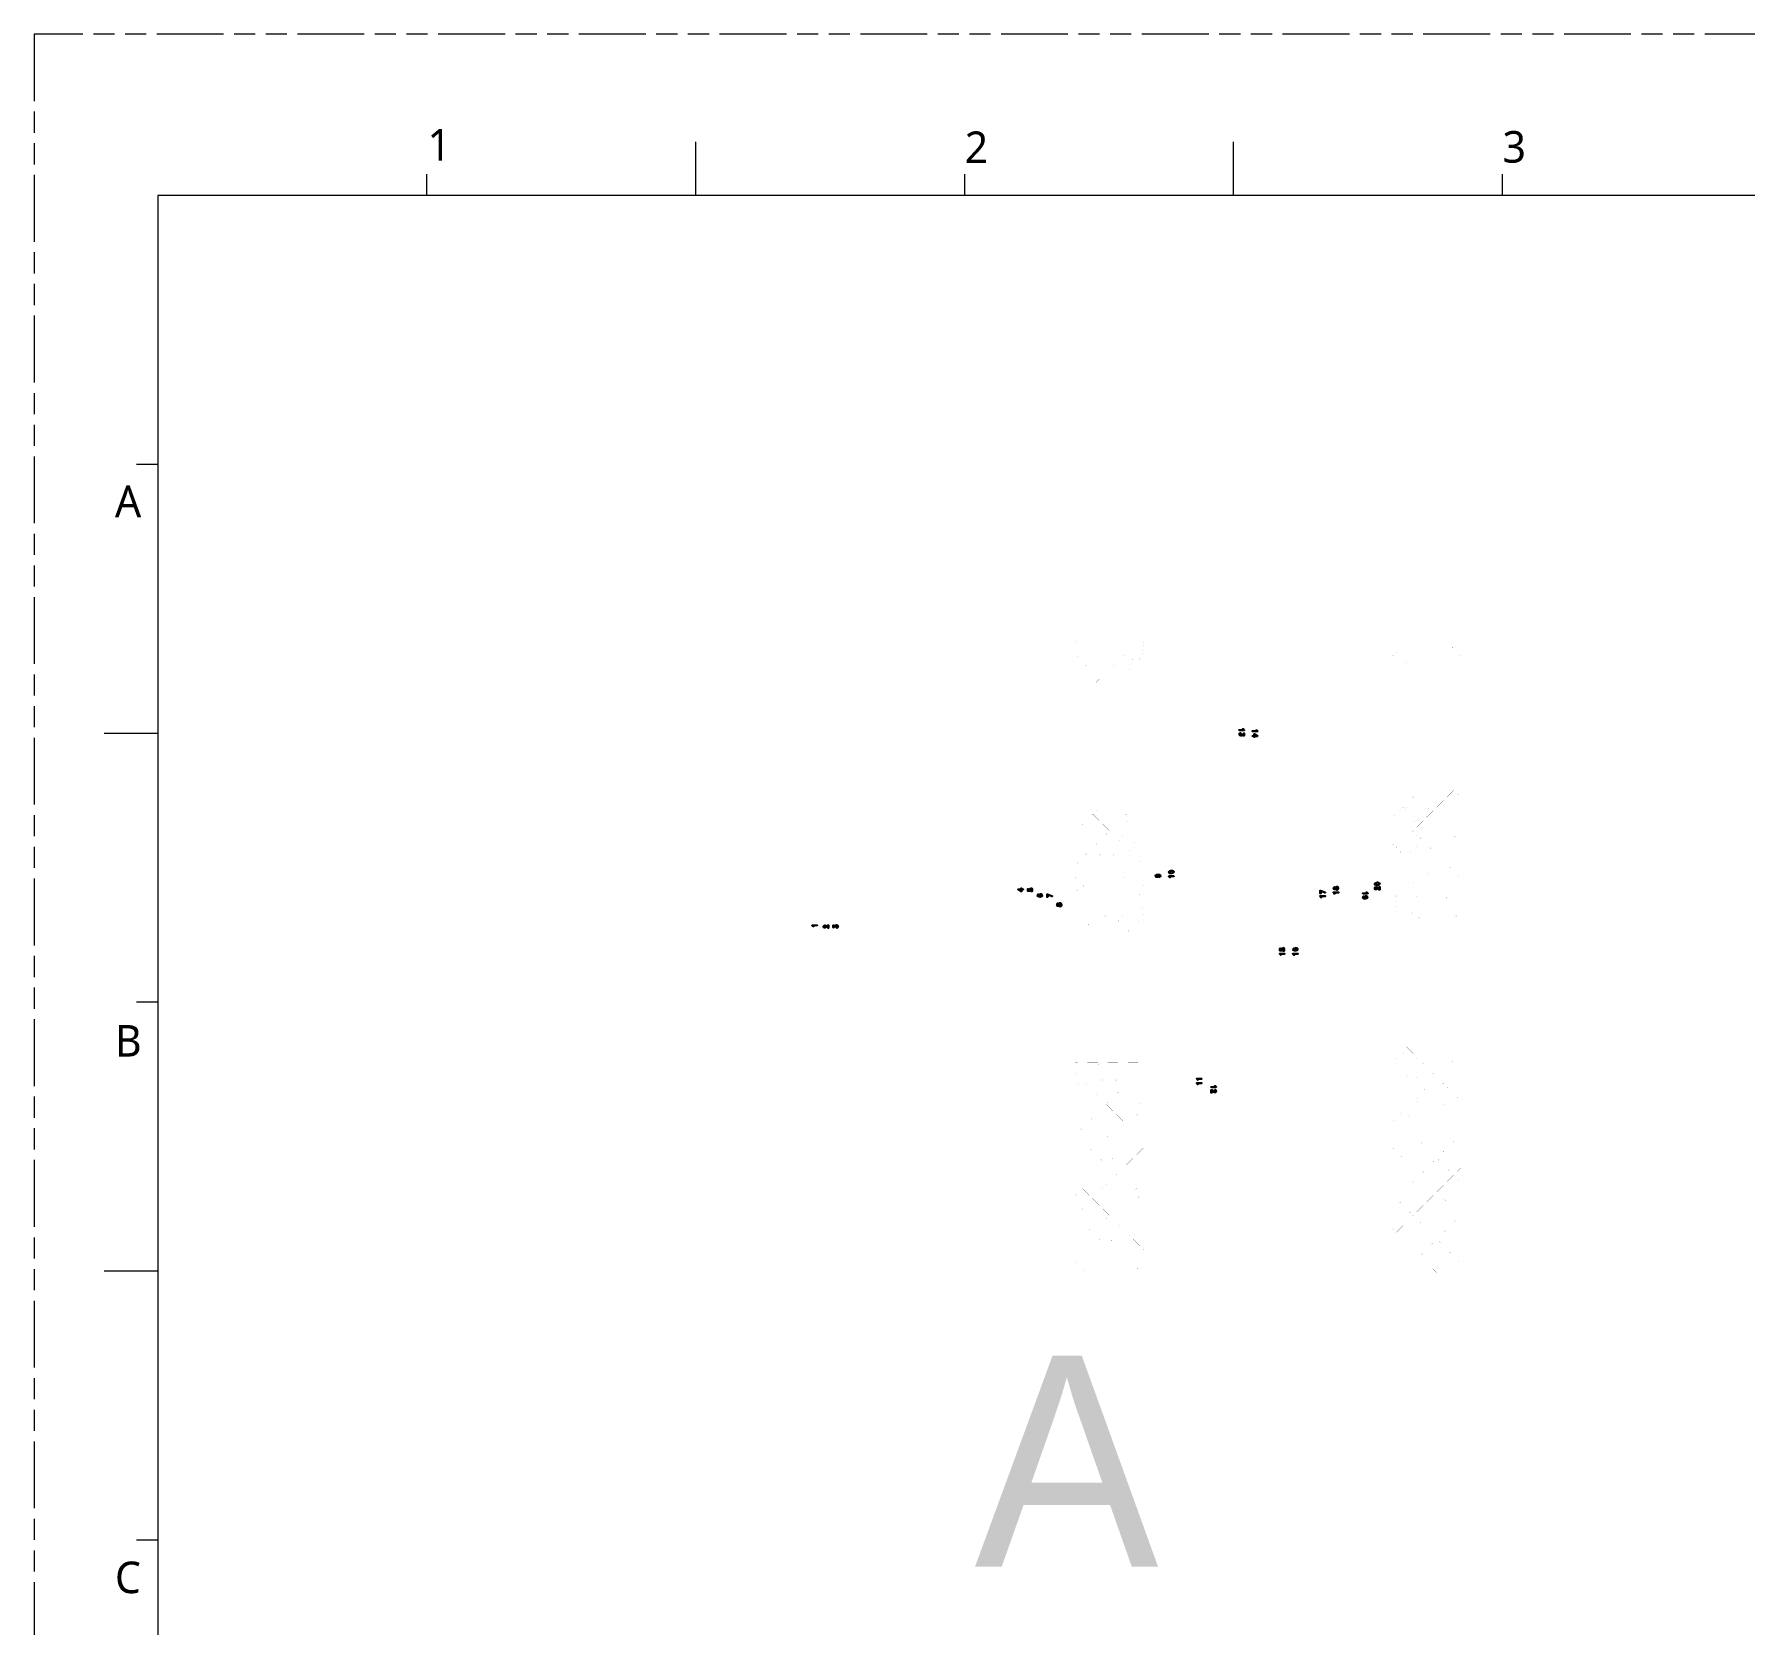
# Model space of a CAD drawing. Extents: x 726 to 3150, y -650 to 148.
# Drawn here: x 2522.9 to 2766, y -433 to -206.9 of the extents above; entities that cross this region are included whole.
import ezdxf

# ---------------------------------------------------------------- set-up
doc = ezdxf.new("R2010")
doc.units = 0
doc.linetypes.add('PHANTOM', pattern=[29.5, 9.5, -1.5, 3, -1.5, 3, -1.5, 9.5])
doc.layers.get('0').update_dxf_attribs({"lineweight": 5})
doc.layers.add('0PAPERF', color=2, linetype='PHANTOM', lineweight=5, plot=False)
for name, color, linetype in [('a_area', 2, 'Continuous'), ('e_area', 4, 'Continuous'), ('鵬鼎', 5, 'Continuous')]:
    doc.layers.add(name, color=color, linetype=linetype)
doc.layers.add('DIM', color=3, linetype='Continuous', lineweight=5)
doc.layers.add('尺寸線', color=3, linetype='Continuous', lineweight=5)
doc.styles.get("Standard").update_dxf_attribs({"font": 'txt.shx'})

# ---------------------------------------------------------------- blocks, each defined once
blk = doc.blocks.new('PAD_R3')
at = {"layer": 'e_area', "const_width": 0.5}
blk.add_lwpolyline([(0.25, 0, 1), (-0.25, 0, 1)], format="xyb", close=True, dxfattribs=at)

msp = doc.modelspace()

# ---------------------------------------------------------------- linework, layer by layer
for p, q in [((2616.96, -229.87), (2616.96, -222.23)), ((2693.4, -229.87), (2693.4, -222.23)), ((2578.75, -229.87), (2578.75, -226.81)), ((2655.18, -229.87), (2655.18, -226.81)), ((2731.61, -229.87), (2731.61, -226.81)), ((2540.53, -229.87), (2540.53, -638.02)), ((3130.59, -229.87), (2540.53, -229.87)), ((2540.53, -268.09), (2537.47, -268.09)), ((2540.53, -306.3), (2532.89, -306.3)), ((2540.53, -344.52), (2537.47, -344.52)), ((2540.53, -382.74), (2532.89, -382.74)), ((2540.53, -420.95), (2537.47, -420.95))]:
    msp.add_line(p, q)
at = {"layer": '0PAPERF'}
for p, q in [((2522.95, -206.93), (2522.95, -650.25)), ((3149.86, -206.93), (2522.95, -206.93))]:
    msp.add_line(p, q, dxfattribs=at)
at = {"layer": 'a_area'}
for p, q in [((2696.61, -306.64), (2696.39, -306.5)), ((2696.39, -306.5), (2696.39, -306.64)), ((2696.39, -306.64), (2696.61, -306.64)), ((2662.98, -328.52), (2663.19, -328.65))]:
    msp.add_line(p, q, dxfattribs=at)
at = {"layer": 'a_area', "const_width": 0.0009}
for points in [[(2623.62, -383), (2623.62, -292.56), (2737.86, -292.56), (2737.86, -383)], [(2629.12, -383), (2629.12, -292.56), (2632.48, -292.56), (2632.48, -383)], [(2633.39, -383), (2633.39, -292.56), (2634.54, -292.56), (2634.54, -383)], [(2635.22, -383), (2635.22, -292.56), (2635.91, -292.56), (2635.91, -383)], [(2636.6, -383), (2636.6, -292.56), (2637.28, -292.56), (2637.28, -383)], [(2638.2, -383), (2638.2, -292.56), (2661.96, -292.56), (2661.96, -383)], [(2662.88, -383), (2662.88, -292.56), (2663.57, -292.56), (2663.57, -383)], [(2664.25, -383), (2664.25, -292.56), (2664.94, -292.56), (2664.94, -383)], [(2665.62, -383), (2665.62, -292.56), (2666.31, -292.56), (2666.31, -383)], [(2667, -383), (2667, -292.56), (2667.68, -292.56), (2667.68, -383)], [(2668.37, -383), (2668.37, -292.56), (2669.05, -292.56), (2669.05, -383)], [(2670.98, -294.26), (2671.93, -295.21), (2672.88, -294.26), (2671.93, -293.31)], [(2673.85, -294.26), (2674.81, -295.21), (2675.76, -294.26), (2674.81, -293.3)], [(2682.54, -383), (2682.54, -292.56), (2682.94, -292.56), (2682.94, -383)], [(2684.45, -383), (2684.45, -292.56), (2684.85, -292.56), (2684.85, -383)], [(2688.4, -383), (2688.41, -292.56), (2688.81, -292.56), (2688.8, -383)], [(2690.28, -383), (2690.29, -292.56), (2690.69, -292.56), (2690.69, -383)], [(2694.24, -383), (2694.25, -292.56), (2694.66, -292.56), (2694.65, -383)], [(2700.2, -383), (2700.2, -292.56), (2700.6, -292.56), (2700.6, -383)], [(2702.08, -383), (2702.08, -292.56), (2702.49, -292.56), (2702.49, -383)], [(2705.95, -383), (2705.95, -292.56), (2706.35, -292.56), (2706.35, -383)], [(2707.83, -383), (2707.83, -292.56), (2708.24, -292.56), (2708.24, -383)], [(2711.82, -383), (2711.82, -292.56), (2712.23, -292.56), (2712.23, -383)], [(2713.7, -383), (2713.7, -292.56), (2714.11, -292.56), (2714.11, -383)], [(2722.76, -294.26), (2723.72, -295.21), (2724.67, -294.26), (2723.72, -293.3)], [(2727.74, -383), (2727.74, -292.56), (2737.86, -292.56), (2737.86, -383)], [(2670.97, -297.14), (2671.93, -298.09), (2672.88, -297.14), (2671.93, -296.18)], [(2672.41, -295.7), (2673.37, -296.65), (2674.32, -295.7), (2673.37, -294.74)], [(2673.85, -297.14), (2674.81, -298.09), (2675.76, -297.14), (2674.81, -296.18)], [(2675.29, -295.7), (2676.24, -296.65), (2677.2, -295.7), (2676.24, -294.74)], [(2676.73, -297.14), (2677.68, -298.09), (2678.64, -297.14), (2677.68, -296.18)], [(2679.61, -297.14), (2680.56, -298.09), (2680.65, -298), (2680.65, -296.27), (2680.56, -296.18)], [(2715.99, -296.12), (2716.53, -296.65), (2717.48, -295.7), (2716.53, -294.74), (2715.99, -295.27)], [(2721.33, -295.7), (2722.28, -296.65), (2723.23, -295.7), (2722.28, -294.74)], [(2724.2, -295.7), (2725.16, -296.65), (2725.68, -296.13), (2725.68, -295.27), (2725.16, -294.74)], [(2672.41, -298.57), (2672.9, -299.06), (2673.83, -299.06), (2674.32, -298.57), (2673.37, -297.62)], [(2675.29, -298.57), (2675.78, -299.06), (2676.71, -299.06), (2677.2, -298.57), (2676.24, -297.62)], [(2678.17, -298.57), (2678.65, -299.06), (2679.59, -299.06), (2680.08, -298.57), (2679.12, -297.62)], [(2715.99, -316.26), (2716.53, -316.79), (2717.48, -315.84), (2716.52, -314.88), (2715.99, -315.41)], [(2717.01, -314.4), (2717.96, -315.35), (2718.92, -314.4), (2718.63, -314.12), (2717.29, -314.12)], [(2719.89, -314.4), (2720.84, -315.35), (2721.8, -314.4), (2721.51, -314.12), (2720.17, -314.12)], [(2721.33, -315.84), (2722.28, -316.79), (2723.23, -315.84), (2722.28, -314.88)], [(2722.77, -314.4), (2723.72, -315.35), (2724.67, -314.4), (2724.39, -314.12), (2723.05, -314.12)], [(2724.2, -315.84), (2725.16, -316.79), (2725.68, -316.27), (2725.68, -315.41), (2725.16, -314.88)], [(2670.97, -317.28), (2671.93, -318.23), (2672.88, -317.28), (2672.63, -317.02), (2671.23, -317.02)], [(2672.41, -318.71), (2673.37, -319.67), (2674.32, -318.71), (2673.37, -317.76)], [(2673.85, -317.28), (2674.81, -318.23), (2675.76, -317.28), (2675.51, -317.02), (2674.1, -317.02)], [(2675.29, -318.71), (2676.24, -319.67), (2677.2, -318.71), (2676.24, -317.76)], [(2676.73, -317.28), (2677.68, -318.23), (2678.64, -317.28), (2678.38, -317.02), (2676.98, -317.02)], [(2679.61, -317.28), (2680.56, -318.23), (2680.65, -318.14), (2680.65, -317.02), (2679.86, -317.02)], [(2715.99, -319.14), (2716.53, -319.67), (2717.48, -318.71), (2716.53, -317.76), (2715.99, -318.29)], [(2721.33, -318.71), (2722.28, -319.67), (2723.23, -318.71), (2722.28, -317.76)], [(2722.76, -317.28), (2723.72, -318.23), (2724.67, -317.28), (2723.72, -316.32)], [(2724.2, -318.71), (2725.16, -319.67), (2725.68, -319.14), (2725.68, -318.29), (2725.16, -317.76)], [(2670.97, -320.15), (2671.93, -321.11), (2672.88, -320.15), (2671.93, -319.2)], [(2672.41, -321.59), (2673.37, -322.55), (2674.32, -321.59), (2673.37, -320.64)], [(2673.85, -320.15), (2674.81, -321.11), (2675.76, -320.15), (2674.81, -319.2)], [(2675.29, -321.59), (2676.24, -322.55), (2677.2, -321.59), (2676.24, -320.64)], [(2719.89, -320.15), (2720.84, -321.11), (2721.79, -320.15), (2720.84, -319.2)], [(2721.33, -321.59), (2722.28, -322.55), (2723.23, -321.59), (2722.28, -320.64)], [(2722.76, -320.15), (2723.72, -321.11), (2724.67, -320.15), (2723.72, -319.2)], [(2724.2, -321.59), (2725.16, -322.55), (2725.68, -322.02), (2725.68, -321.16), (2725.16, -320.64)], [(2670.97, -323.03), (2671.93, -323.99), (2672.88, -323.03), (2671.93, -322.08)], [(2673.85, -323.03), (2674.81, -323.98), (2675.76, -323.03), (2674.81, -322.08)], [(2676.73, -323.03), (2677.68, -323.99), (2678.64, -323.03), (2677.68, -322.08)], [(2679.61, -323.03), (2680.56, -323.99), (2680.65, -323.89), (2680.65, -322.17), (2680.56, -322.08)], [(2719.89, -323.03), (2720.84, -323.99), (2721.8, -323.03), (2720.84, -322.08)], [(2722.77, -323.03), (2723.72, -323.98), (2724.67, -323.03), (2723.72, -322.08)], [(2670.97, -325.91), (2671.93, -326.86), (2672.88, -325.91), (2671.93, -324.95)], [(2672.41, -324.47), (2673.37, -325.42), (2674.32, -324.47), (2673.37, -323.52)], [(2673.85, -325.91), (2674.81, -326.86), (2675.76, -325.91), (2674.81, -324.95)], [(2675.29, -324.47), (2676.24, -325.42), (2677.2, -324.47), (2676.24, -323.52)], [(2715.99, -324.89), (2716.53, -325.42), (2717.48, -324.47), (2716.53, -323.51), (2715.99, -324.05)], [(2721.33, -324.47), (2722.28, -325.42), (2723.23, -324.47), (2722.28, -323.52)], [(2722.76, -325.91), (2723.72, -326.86), (2724.67, -325.91), (2723.72, -324.95)], [(2724.2, -324.47), (2725.16, -325.42), (2725.68, -324.9), (2725.68, -324.04), (2725.16, -323.52)], [(2670.97, -328.78), (2671.93, -329.74), (2672.88, -328.79), (2671.93, -327.83)], [(2672.41, -327.35), (2673.37, -328.3), (2674.32, -327.35), (2673.37, -326.39)], [(2673.85, -328.79), (2674.81, -329.74), (2675.76, -328.79), (2674.81, -327.83)], [(2675.29, -327.35), (2676.24, -328.3), (2677.2, -327.35), (2676.24, -326.39)], [(2676.73, -328.79), (2677.68, -329.74), (2678.64, -328.78), (2677.68, -327.83)], [(2679.61, -328.78), (2680.56, -329.74), (2680.65, -329.65), (2680.65, -327.93), (2680.56, -327.83)], [(2715.99, -327.77), (2716.53, -328.3), (2717.48, -327.35), (2716.53, -326.39), (2715.99, -326.92)], [(2719.89, -328.78), (2720.84, -329.74), (2721.8, -328.78), (2720.84, -327.83)], [(2721.33, -327.35), (2722.28, -328.3), (2723.23, -327.35), (2722.28, -326.39)], [(2722.77, -328.78), (2723.72, -329.74), (2724.67, -328.79), (2723.72, -327.83)], [(2724.2, -327.35), (2725.16, -328.3), (2725.68, -327.78), (2725.68, -326.92), (2725.16, -326.39)], [(2672.41, -330.22), (2673.37, -331.18), (2674.32, -330.22), (2673.37, -329.27)], [(2675.29, -330.22), (2676.24, -331.18), (2677.2, -330.22), (2676.24, -329.27)], [(2721.33, -330.22), (2722.28, -331.18), (2723.24, -330.22), (2722.28, -329.27)], [(2724.2, -330.22), (2725.16, -331.18), (2725.68, -330.65), (2725.68, -329.8), (2725.16, -329.27)], [(2670.97, -331.66), (2671.93, -332.62), (2672.88, -331.66), (2671.93, -330.71)], [(2672.41, -333.1), (2673.37, -334.05), (2674.32, -333.1), (2673.37, -332.15)], [(2673.85, -331.66), (2674.81, -332.62), (2675.76, -331.66), (2674.81, -330.71)], [(2675.29, -333.1), (2676.24, -334.05), (2677.2, -333.1), (2676.24, -332.15)], [(2715.99, -333.17), (2717.41, -333.17), (2717.48, -333.1), (2716.53, -332.15), (2715.99, -332.68)], [(2718.45, -333.1), (2718.52, -333.17), (2720.29, -333.17), (2720.36, -333.1), (2719.4, -332.15)], [(2719.89, -331.66), (2720.84, -332.62), (2721.8, -331.66), (2720.84, -330.71)], [(2721.33, -333.1), (2721.39, -333.17), (2723.17, -333.17), (2723.23, -333.1), (2722.28, -332.15)], [(2722.77, -331.66), (2723.72, -332.62), (2724.67, -331.66), (2723.72, -330.71)], [(2724.2, -333.1), (2724.27, -333.17), (2725.68, -333.17), (2725.68, -332.67), (2725.16, -332.15)], [(2670.98, -334.54), (2671.77, -335.34), (2672.08, -335.34), (2672.88, -334.54), (2671.93, -333.59)], [(2673.85, -334.54), (2674.65, -335.34), (2674.96, -335.34), (2675.76, -334.54), (2674.81, -333.59)], [(2676.73, -334.54), (2677.53, -335.34), (2677.84, -335.34), (2678.64, -334.54), (2677.68, -333.59)], [(2679.61, -334.54), (2680.4, -335.34), (2680.65, -335.34), (2680.65, -333.68), (2680.56, -333.59)], [(2719.89, -351.8), (2720.84, -352.76), (2721.79, -351.8), (2720.84, -350.85)], [(2721.33, -353.24), (2722.28, -354.2), (2723.23, -353.24), (2722.28, -352.29)], [(2722.76, -351.8), (2723.72, -352.76), (2724.67, -351.8), (2723.72, -350.85)], [(2724.2, -353.24), (2725.16, -354.2), (2725.68, -353.67), (2725.68, -352.81), (2725.16, -352.29)], [(2724.23, -350.39), (2725.16, -351.32), (2725.68, -350.79), (2725.68, -350.39)], [(2670.89, -353.8), (2671.44, -353.24), (2671.23, -353.03), (2670.89, -353.03)], [(2670.97, -354.68), (2671.93, -355.63), (2672.88, -354.68), (2671.93, -353.73)], [(2672.41, -353.24), (2673.37, -354.2), (2674.32, -353.24), (2674.11, -353.03), (2672.62, -353.03)], [(2673.85, -354.68), (2674.81, -355.63), (2675.76, -354.68), (2674.81, -353.73)], [(2675.29, -353.24), (2676.24, -354.2), (2677.2, -353.24), (2676.99, -353.03), (2675.5, -353.03)], [(2676.73, -354.68), (2677.68, -355.63), (2678.64, -354.68), (2677.68, -353.73)], [(2678.17, -353.24), (2679.12, -354.2), (2680.08, -353.24), (2679.87, -353.03), (2678.38, -353.03)], [(2679.61, -354.68), (2680.56, -355.63), (2680.65, -355.54), (2680.65, -353.82), (2680.56, -353.73)], [(2719.89, -354.68), (2720.84, -355.63), (2721.8, -354.68), (2720.84, -353.73)], [(2722.77, -354.68), (2723.72, -355.63), (2724.67, -354.68), (2723.72, -353.73)], [(2670.97, -357.56), (2671.93, -358.51), (2672.88, -357.56), (2671.93, -356.6)], [(2672.41, -356.12), (2673.37, -357.07), (2674.32, -356.12), (2673.37, -355.17)], [(2673.85, -357.56), (2674.81, -358.51), (2675.76, -357.56), (2674.81, -356.6)], [(2675.29, -356.12), (2676.24, -357.07), (2677.2, -356.12), (2676.24, -355.17)], [(2715.99, -356.54), (2716.53, -357.07), (2717.48, -356.12), (2716.53, -355.17), (2715.99, -355.7)], [(2718.45, -356.12), (2719.4, -357.07), (2720.36, -356.12), (2719.4, -355.17)], [(2719.89, -357.56), (2720.84, -358.51), (2721.8, -357.56), (2720.84, -356.6)], [(2721.33, -356.12), (2722.28, -357.07), (2723.24, -356.12), (2722.28, -355.17)], [(2722.77, -357.56), (2723.72, -358.51), (2724.67, -357.56), (2723.72, -356.6)], [(2724.2, -356.12), (2725.16, -357.07), (2725.68, -356.55), (2725.68, -355.69), (2725.16, -355.17)], [(2670.97, -360.43), (2671.93, -361.39), (2672.88, -360.44), (2671.93, -359.48)], [(2672.41, -359), (2673.37, -359.95), (2674.32, -359), (2673.37, -358.04)], [(2673.85, -360.44), (2674.81, -361.39), (2675.76, -360.44), (2674.81, -359.48)], [(2675.29, -359), (2676.24, -359.95), (2677.2, -359), (2676.24, -358.04)], [(2676.73, -360.44), (2677.68, -361.39), (2678.64, -360.43), (2677.68, -359.48)], [(2679.61, -360.43), (2680.56, -361.39), (2680.65, -361.3), (2680.65, -359.58), (2680.56, -359.48)], [(2719.89, -360.44), (2720.84, -361.39), (2721.79, -360.44), (2720.84, -359.48)], [(2721.33, -359), (2722.28, -359.95), (2723.23, -359), (2722.28, -358.04)], [(2722.76, -360.44), (2723.72, -361.39), (2724.67, -360.44), (2723.72, -359.48)], [(2724.2, -359), (2725.16, -359.95), (2725.68, -359.43), (2725.68, -358.57), (2725.16, -358.04)], [(2672.41, -361.87), (2673.37, -362.83), (2674.32, -361.87), (2673.37, -360.92)], [(2675.29, -361.87), (2676.24, -362.83), (2677.2, -361.87), (2676.24, -360.92)], [(2678.17, -361.87), (2679.12, -362.83), (2680.08, -361.87), (2679.12, -360.92)], [(2715.99, -362.3), (2716.53, -362.83), (2717.48, -361.87), (2716.53, -360.92), (2715.99, -361.45)], [(2718.45, -361.87), (2719.4, -362.83), (2720.36, -361.87), (2719.4, -360.92)], [(2721.33, -361.87), (2722.28, -362.83), (2723.23, -361.87), (2722.28, -360.92)], [(2724.2, -361.87), (2725.16, -362.83), (2725.68, -362.3), (2725.68, -361.45), (2725.16, -360.92)], [(2670.97, -363.31), (2671.93, -364.27), (2672.88, -363.31), (2671.93, -362.36)], [(2672.41, -364.75), (2673.37, -365.7), (2674.32, -364.75), (2673.37, -363.8)], [(2673.85, -363.31), (2674.81, -364.27), (2675.76, -363.31), (2674.81, -362.36)], [(2675.29, -364.75), (2676.24, -365.7), (2677.2, -364.75), (2676.24, -363.8)], [(2676.73, -363.31), (2677.68, -364.27), (2678.64, -363.31), (2677.68, -362.36)], [(2678.17, -364.75), (2679.12, -365.71), (2680.08, -364.75), (2679.12, -363.8)], [(2679.61, -363.31), (2680.56, -364.27), (2680.65, -364.17), (2680.65, -362.45), (2680.56, -362.36)], [(2715.99, -365.17), (2716.53, -365.7), (2717.48, -364.75), (2716.53, -363.8), (2715.99, -364.33)], [(2717.01, -363.31), (2717.96, -364.27), (2718.92, -363.31), (2717.97, -362.36)], [(2718.45, -364.75), (2719.4, -365.71), (2720.36, -364.75), (2719.4, -363.8)], [(2719.89, -363.31), (2720.84, -364.27), (2721.8, -363.31), (2720.84, -362.36)], [(2721.33, -364.75), (2722.28, -365.7), (2723.23, -364.75), (2722.28, -363.8)], [(2722.77, -363.31), (2723.72, -364.27), (2724.67, -363.31), (2723.72, -362.36)], [(2724.2, -364.75), (2725.16, -365.7), (2725.68, -365.18), (2725.68, -364.32), (2725.16, -363.8)], [(2670.97, -366.19), (2671.93, -367.14), (2672.88, -366.19), (2671.93, -365.24)], [(2672.41, -367.63), (2673.37, -368.58), (2674.32, -367.63), (2673.37, -366.67)], [(2673.85, -366.19), (2674.81, -367.14), (2675.76, -366.19), (2674.81, -365.24)], [(2675.29, -367.63), (2676.24, -368.58), (2677.2, -367.63), (2676.24, -366.67)], [(2676.73, -366.19), (2677.68, -367.14), (2678.64, -366.19), (2677.68, -365.24)], [(2678.17, -367.63), (2679.12, -368.58), (2680.07, -367.63), (2679.12, -366.68)], [(2679.61, -366.19), (2680.56, -367.14), (2680.65, -367.05), (2680.65, -365.33), (2680.56, -365.24)], [(2715.99, -368.05), (2716.53, -368.58), (2717.48, -367.63), (2716.53, -366.67), (2715.99, -367.21)], [(2717.01, -366.19), (2717.97, -367.14), (2718.92, -366.19), (2717.96, -365.24)], [(2718.45, -367.63), (2719.4, -368.58), (2720.36, -367.63), (2719.4, -366.68)], [(2719.89, -366.19), (2720.84, -367.14), (2721.79, -366.19), (2720.84, -365.24)], [(2721.33, -367.63), (2722.28, -368.58), (2723.23, -367.63), (2722.28, -366.67)], [(2722.76, -366.19), (2723.72, -367.14), (2724.67, -366.19), (2723.72, -365.24)], [(2724.2, -367.63), (2725.16, -368.58), (2725.68, -368.06), (2725.68, -367.2), (2725.16, -366.67)], [(2670.97, -369.07), (2671.93, -370.02), (2672.88, -369.07), (2671.93, -368.11)], [(2673.85, -369.07), (2674.81, -370.02), (2675.76, -369.07), (2674.81, -368.11)], [(2676.73, -369.07), (2677.68, -370.02), (2678.64, -369.07), (2677.68, -368.11)], [(2679.61, -369.07), (2680.56, -370.02), (2680.65, -369.93), (2680.65, -368.21), (2680.56, -368.11)], [(2717.01, -369.07), (2717.96, -370.02), (2718.92, -369.07), (2717.97, -368.11)], [(2719.89, -369.07), (2720.84, -370.02), (2721.79, -369.07), (2720.84, -368.11)], [(2722.76, -369.07), (2723.72, -370.02), (2724.67, -369.07), (2723.72, -368.11)], [(2670.97, -371.94), (2671.93, -372.9), (2672.88, -371.94), (2671.93, -370.99)], [(2672.41, -370.51), (2673.37, -371.46), (2674.32, -370.51), (2673.37, -369.55)], [(2673.85, -371.94), (2674.81, -372.9), (2675.76, -371.94), (2674.81, -370.99)], [(2675.29, -370.51), (2676.24, -371.46), (2677.2, -370.51), (2676.24, -369.55)], [(2676.73, -371.94), (2677.68, -372.9), (2678.64, -371.94), (2677.68, -370.99)], [(2678.17, -370.51), (2679.12, -371.46), (2680.08, -370.51), (2679.12, -369.55)], [(2679.61, -371.94), (2680.56, -372.9), (2680.65, -372.81), (2680.65, -371.08), (2680.56, -370.99)], [(2715.99, -370.93), (2716.52, -371.46), (2717.48, -370.51), (2716.53, -369.55), (2715.99, -370.08)], [(2717.01, -371.94), (2717.96, -372.9), (2718.92, -371.94), (2717.96, -370.99)], [(2718.45, -370.51), (2719.4, -371.46), (2720.36, -370.51), (2719.4, -369.55)], [(2719.89, -371.94), (2720.84, -372.9), (2721.8, -371.94), (2720.84, -370.99)], [(2721.33, -370.51), (2722.28, -371.46), (2723.23, -370.51), (2722.28, -369.55)], [(2722.77, -371.94), (2723.72, -372.9), (2724.67, -371.94), (2723.72, -370.99)], [(2724.2, -370.51), (2725.16, -371.46), (2725.68, -370.93), (2725.68, -370.08), (2725.16, -369.55)], [(2670.97, -374.82), (2671.93, -375.78), (2672.88, -374.82), (2671.93, -373.87)], [(2672.41, -373.38), (2673.37, -374.34), (2674.32, -373.38), (2673.37, -372.43)], [(2673.85, -374.82), (2674.81, -375.78), (2675.76, -374.82), (2674.81, -373.87)], [(2675.29, -373.38), (2676.24, -374.34), (2677.2, -373.38), (2676.24, -372.43)], [(2676.73, -374.82), (2677.68, -375.78), (2678.64, -374.82), (2677.68, -373.87)], [(2678.17, -373.38), (2679.12, -374.34), (2680.08, -373.38), (2679.12, -372.43)], [(2679.61, -374.82), (2680.56, -375.78), (2680.65, -375.68), (2680.65, -373.96), (2680.56, -373.87)], [(2715.99, -373.8), (2716.53, -374.34), (2717.48, -373.38), (2716.52, -372.43), (2715.99, -372.96)], [(2717.01, -374.82), (2717.97, -375.78), (2718.92, -374.82), (2717.96, -373.87)], [(2718.45, -373.38), (2719.4, -374.34), (2720.36, -373.38), (2719.4, -372.43)], [(2719.89, -374.82), (2720.84, -375.78), (2721.79, -374.82), (2720.84, -373.87)], [(2721.33, -373.38), (2722.28, -374.34), (2723.23, -373.38), (2722.28, -372.43)], [(2722.76, -374.82), (2723.72, -375.78), (2724.67, -374.82), (2723.72, -373.87)], [(2724.2, -373.38), (2725.16, -374.34), (2725.68, -373.81), (2725.68, -372.96), (2725.16, -372.43)], [(2670.97, -377.7), (2671.93, -378.65), (2672.88, -377.7), (2671.93, -376.75)], [(2672.41, -376.26), (2673.37, -377.21), (2674.32, -376.26), (2673.37, -375.31)], [(2673.85, -377.7), (2674.81, -378.65), (2675.76, -377.7), (2674.81, -376.75)], [(2675.29, -376.26), (2676.24, -377.21), (2677.2, -376.26), (2676.24, -375.31)], [(2676.73, -377.7), (2677.68, -378.65), (2678.64, -377.7), (2677.68, -376.75)], [(2678.17, -376.26), (2679.12, -377.21), (2680.07, -376.26), (2679.12, -375.31)], [(2679.61, -377.7), (2680.56, -378.65), (2680.65, -378.56), (2680.65, -376.84), (2680.56, -376.75)], [(2715.99, -376.68), (2716.53, -377.21), (2717.48, -376.26), (2716.53, -375.31), (2715.99, -375.84)], [(2717.01, -377.7), (2717.96, -378.65), (2718.92, -377.7), (2717.97, -376.75)], [(2718.45, -376.26), (2719.4, -377.21), (2720.36, -376.26), (2719.4, -375.31)], [(2719.89, -377.7), (2720.84, -378.65), (2721.79, -377.7), (2720.84, -376.75)], [(2721.33, -376.26), (2722.28, -377.21), (2723.23, -376.26), (2722.28, -375.31)], [(2722.76, -377.7), (2723.72, -378.65), (2724.67, -377.7), (2723.72, -376.75)], [(2724.2, -376.26), (2725.16, -377.21), (2725.68, -376.69), (2725.68, -375.83), (2725.16, -375.31)], [(2672.41, -379.14), (2673.37, -380.09), (2674.32, -379.14), (2673.37, -378.18)], [(2675.29, -379.14), (2676.24, -380.09), (2677.2, -379.14), (2676.24, -378.18)], [(2678.17, -379.14), (2679.12, -380.09), (2680.08, -379.14), (2679.12, -378.18)], [(2715.99, -379.56), (2716.53, -380.09), (2717.48, -379.14), (2716.53, -378.18), (2715.99, -378.72)], [(2718.45, -379.14), (2719.4, -380.09), (2720.36, -379.14), (2719.4, -378.18)], [(2721.33, -379.14), (2722.28, -380.09), (2723.23, -379.14), (2722.28, -378.18)], [(2724.2, -379.14), (2725.16, -380.09), (2725.68, -379.57), (2725.68, -378.71), (2725.16, -378.18)], [(2670.97, -380.58), (2671.93, -381.53), (2672.88, -380.58), (2671.93, -379.62)], [(2672.41, -382.02), (2673.37, -382.97), (2674.32, -382.01), (2673.37, -381.06)], [(2673.85, -380.58), (2674.81, -381.53), (2675.76, -380.58), (2674.81, -379.62)], [(2675.29, -382.01), (2676.24, -382.97), (2677.2, -382.02), (2676.24, -381.06)], [(2676.73, -380.58), (2677.68, -381.53), (2678.64, -380.58), (2677.68, -379.62)], [(2678.17, -382.02), (2679.12, -382.97), (2680.08, -382.02), (2679.12, -381.06)], [(2679.61, -380.58), (2680.56, -381.53), (2680.65, -381.44), (2680.65, -379.71), (2680.56, -379.62)], [(2715.99, -382.44), (2716.53, -382.97), (2717.48, -382.01), (2716.53, -381.06), (2715.99, -381.59)], [(2717.01, -380.58), (2717.97, -381.53), (2718.92, -380.58), (2717.96, -379.62)], [(2718.45, -382.01), (2719.4, -382.97), (2720.36, -382.02), (2719.4, -381.06)], [(2719.89, -380.58), (2720.84, -381.53), (2721.8, -380.58), (2720.84, -379.62)], [(2721.33, -382.02), (2722.28, -382.97), (2723.23, -382.01), (2722.28, -381.06)], [(2722.77, -380.58), (2723.72, -381.53), (2724.67, -380.58), (2723.72, -379.62)], [(2724.2, -382.01), (2725.16, -382.97), (2725.68, -382.44), (2725.68, -381.59), (2725.16, -381.06)]]:
    msp.add_lwpolyline(points, close=True, dxfattribs=at)
for points in [[(2669.97, -383), (2669.97, -292.56), (2670.89, -292.56), (2670.89, -293.38)], [(2679.81, -292.56), (2681.57, -292.56), (2681.57, -383), (2680.65, -383), (2680.65, -382.59), (2680.56, -382.5), (2680.06, -383), (2678.18, -383), (2677.68, -382.5), (2677.19, -383), (2675.3, -383), (2674.81, -382.5), (2674.31, -383), (2672.42, -383), (2671.93, -382.5), (2671.43, -383), (2669.97, -383)], [(2670.89, -293.38), (2671.44, -292.82), (2671.18, -292.56)], [(2671.18, -292.56), (2672.68, -292.56)], [(2672.68, -292.56), (2672.41, -292.82), (2673.37, -293.77), (2674.32, -292.82), (2674.06, -292.56)], [(2674.06, -292.56), (2675.55, -292.56)], [(2675.55, -292.56), (2675.29, -292.82), (2676.24, -293.77), (2677.2, -292.82), (2676.94, -292.56)], [(2676.94, -292.56), (2678.43, -292.56)], [(2715.08, -383), (2715.08, -292.56), (2715.99, -292.56), (2715.99, -293.24), (2716.53, -293.77), (2717.48, -292.82), (2717.22, -292.56)], [(2724.46, -292.56), (2724.2, -292.82), (2725.16, -293.77), (2725.68, -293.25), (2725.68, -292.56), (2726.6, -292.56), (2726.6, -383), (2724.22, -383), (2723.72, -382.5), (2723.22, -383), (2721.34, -383), (2720.84, -382.5), (2720.35, -383), (2718.46, -383), (2717.97, -382.5), (2717.47, -383), (2715.08, -383)], [(2717.22, -292.56), (2718.71, -292.56)], [(2720.1, -292.56), (2721.59, -292.56)], [(2721.59, -292.56), (2721.33, -292.82), (2722.28, -293.77), (2723.23, -292.82), (2722.97, -292.56)], [(2722.97, -292.56), (2724.46, -292.56)], [(2670.89, -296.25), (2671.44, -295.7), (2670.89, -295.14)], [(2670.89, -295.14), (2670.89, -296.25)], [(2718.48, -296.7), (2717.97, -296.18), (2717.45, -296.7)], [(2721.36, -296.7), (2720.84, -296.18), (2720.33, -296.7)], [(2724.23, -296.7), (2723.72, -296.18), (2723.2, -296.7)], [(2670.89, -299.06), (2670.96, -299.06), (2671.44, -298.57), (2670.89, -298.02)], [(2670.89, -298.02), (2670.89, -299.06)], [(2717.45, -296.7), (2718.48, -296.7)], [(2720.33, -296.7), (2721.36, -296.7)], [(2723.2, -296.7), (2724.23, -296.7)], [(2670.89, -319.27), (2671.44, -318.71), (2670.89, -318.16)], [(2670.89, -318.16), (2670.89, -319.27)], [(2670.89, -322.15), (2671.44, -321.59), (2670.89, -321.04)], [(2670.89, -321.04), (2670.89, -322.15)], [(2670.89, -323.91), (2670.89, -325.03)], [(2670.89, -325.03), (2671.44, -324.47), (2670.89, -323.91)], [(2670.89, -326.79), (2670.89, -327.9)], [(2670.89, -327.9), (2671.44, -327.35), (2670.89, -326.79)], [(2670.89, -329.67), (2670.89, -330.78)], [(2670.89, -330.78), (2671.44, -330.22), (2670.89, -329.67)], [(2670.89, -332.55), (2670.89, -333.66)], [(2670.89, -333.66), (2671.44, -333.1), (2670.89, -332.55)], [(2715.99, -350.79), (2716.53, -351.32), (2717.45, -350.39)], [(2717.45, -350.39), (2715.99, -350.39), (2715.99, -350.79)], [(2718.48, -350.39), (2719.4, -351.32), (2720.33, -350.39)], [(2720.33, -350.39), (2718.48, -350.39)], [(2721.35, -350.39), (2722.28, -351.32), (2723.21, -350.39)], [(2723.21, -350.39), (2721.35, -350.39)], [(2670.89, -355.56), (2670.89, -356.68)], [(2670.89, -356.68), (2671.44, -356.12), (2670.89, -355.56)], [(2670.89, -358.44), (2670.89, -359.55)], [(2670.89, -359.55), (2671.44, -359), (2670.89, -358.44)], [(2670.89, -361.32), (2670.89, -362.43)], [(2670.89, -362.43), (2671.44, -361.87), (2670.89, -361.32)], [(2670.89, -364.2), (2670.89, -365.31)], [(2670.89, -365.31), (2671.44, -364.75), (2670.89, -364.2)], [(2670.89, -367.07), (2670.89, -368.18)], [(2670.89, -368.18), (2671.44, -367.63), (2670.89, -367.07)], [(2670.89, -369.95), (2670.89, -371.06)], [(2670.89, -371.06), (2671.44, -370.51), (2670.89, -369.95)], [(2670.89, -372.83), (2670.89, -373.94)], [(2670.89, -373.94), (2671.44, -373.38), (2670.89, -372.83)], [(2670.89, -375.71), (2670.89, -376.82)], [(2670.89, -376.82), (2671.44, -376.26), (2670.89, -375.71)], [(2670.89, -378.58), (2670.89, -379.69)], [(2670.89, -379.69), (2671.44, -379.14), (2670.89, -378.58)], [(2670.89, -381.46), (2670.89, -382.57)], [(2670.89, -382.57), (2671.44, -382.02), (2670.89, -381.46)]]:
    msp.add_lwpolyline(points, dxfattribs=at)
for points in [[(2676.73, -294.26), (2677.68, -295.21), (2677.71, -295.18, -0.157269), (2677.41, -294.25, -0.154648), (2677.7, -293.32), (2677.68, -293.3)], [(2680.4, -295.05), (2680.56, -295.21), (2680.65, -295.12), (2680.65, -293.4), (2680.56, -293.3), (2680.4, -293.46, -0.129283), (2680.61, -294.25, -0.131945)], [(2696.15, -383), (2696.16, -363.15, -0.046214), (2696.16, -363.11), (2696.16, -292.56), (2696.56, -292.56), (2696.56, -363.15, -0.05965), (2696.56, -363.2), (2696.56, -383)], [(2717.01, -294.26), (2717.97, -295.21), (2718.04, -295.14, -0.134069), (2717.82, -294.32, -0.149129), (2718.09, -293.43), (2717.97, -293.3)], [(2720.73, -293.41, -0.152546), (2721.02, -294.32, -0.137517), (2720.79, -295.16), (2720.84, -295.21), (2721.79, -294.26), (2720.84, -293.31)], [(2678.17, -295.7), (2679.12, -296.65), (2680.08, -295.7), (2679.93, -295.55, -0.154647), (2679.01, -295.85, -0.129284), (2678.22, -295.64)], [(2718.45, -295.7), (2719.4, -296.65), (2720.36, -295.7), (2720.31, -295.65, -0.149129), (2719.42, -295.92, -0.152546), (2718.51, -295.64)], [(2718.45, -315.84), (2718.57, -315.96, -0.151228), (2719.47, -315.68, -0.134868), (2720.29, -315.9), (2720.36, -315.84), (2719.4, -314.88)], [(2678.17, -318.71), (2678.25, -318.79, -0.129281), (2679.03, -318.58, -0.149918), (2679.93, -318.86), (2680.07, -318.71), (2679.12, -317.76)], [(2717.01, -317.28), (2717.97, -318.23), (2718.1, -318.1, -0.134868), (2717.87, -317.28, -0.135402), (2718.1, -316.46), (2717.96, -316.32)], [(2720.79, -316.37, -0.151755), (2721.07, -317.28, -0.151232), (2720.79, -318.18), (2720.84, -318.23), (2721.79, -317.28), (2720.84, -316.32)], [(2676.73, -320.15), (2677.68, -321.11), (2677.71, -321.08, -0.149918), (2677.43, -320.18, -0.157274), (2677.73, -319.25), (2677.68, -319.2)], [(2680.4, -319.36, -0.136722), (2680.63, -320.18, -0.129284), (2680.43, -320.97), (2680.56, -321.11), (2680.65, -321.01), (2680.65, -319.29), (2680.56, -319.2)], [(2715.99, -322.01), (2716.53, -322.54), (2716.6, -322.47, -0.139375), (2716.36, -321.63, -0.147552), (2716.63, -320.74), (2716.53, -320.64), (2715.99, -321.17)], [(2717.01, -320.15), (2717.12, -320.27, -0.139105), (2717.96, -320.03, -0.139374), (2718.8, -320.27), (2718.92, -320.15), (2717.97, -319.2)], [(2718.45, -318.71), (2719.4, -319.67), (2720.36, -318.71), (2720.29, -318.65, -0.135397), (2719.47, -318.88, -0.151757), (2718.57, -318.6)], [(2719.3, -320.74, -0.147285), (2719.56, -321.63, -0.139104), (2719.32, -322.47), (2719.4, -322.55), (2720.36, -321.59), (2719.4, -320.64)], [(2678.17, -321.59), (2679.12, -322.55), (2680.08, -321.59), (2679.97, -321.48, -0.157269), (2679.03, -321.79, -0.136722), (2678.2, -321.55)], [(2717.01, -323.03), (2717.97, -323.98), (2718.92, -323.03), (2718.85, -322.96, -0.147551), (2717.96, -323.23, -0.147284), (2717.08, -322.96)], [(2676.73, -325.91), (2677.68, -326.86), (2677.71, -326.84, -0.151755), (2677.43, -325.93, -0.156485), (2677.73, -325), (2677.68, -324.95)], [(2678.17, -324.47), (2678.24, -324.54, -0.13008), (2679.03, -324.33, -0.151757), (2679.93, -324.61), (2680.08, -324.47), (2679.12, -323.52)], [(2680.4, -325.11, -0.134868), (2680.63, -325.93, -0.130078), (2680.42, -326.72), (2680.56, -326.86), (2680.65, -326.77), (2680.65, -325.05), (2680.56, -324.95)], [(2717.01, -325.91), (2717.97, -326.86), (2718.02, -326.81, -0.142277), (2717.77, -325.95, -0.15149), (2718.05, -325.04), (2717.97, -324.95)], [(2718.45, -324.47), (2718.55, -324.57, -0.135136), (2719.37, -324.35, -0.142278), (2720.23, -324.6), (2720.36, -324.47), (2719.4, -323.52)], [(2720.72, -325.08, -0.144386), (2720.97, -325.95, -0.135135), (2720.75, -326.77), (2720.84, -326.86), (2721.79, -325.91), (2720.84, -324.95)], [(2678.17, -327.35), (2679.12, -328.3), (2680.07, -327.35), (2679.96, -327.23, -0.156488), (2679.03, -327.53, -0.134868), (2678.21, -327.31)], [(2717.01, -328.79), (2717.16, -328.94, -0.138841), (2718, -328.7, -0.130617), (2718.79, -328.91), (2718.92, -328.78), (2717.97, -327.83)], [(2718.45, -327.35), (2719.4, -328.3), (2720.36, -327.35), (2720.28, -327.27, -0.151493), (2719.37, -327.55, -0.144386), (2718.5, -327.29)], [(2678.17, -330.22), (2678.24, -330.29, -0.133539), (2679.05, -330.07, -0.150968), (2679.95, -330.35), (2680.08, -330.22), (2679.12, -329.27)], [(2715.99, -330.65), (2716.53, -331.18), (2716.61, -331.09, -0.130616), (2716.4, -330.3, -0.147812), (2716.67, -329.41), (2716.53, -329.27), (2715.99, -329.8)], [(2719.3, -329.37, -0.155955), (2719.6, -330.3, -0.138841), (2719.36, -331.14), (2719.4, -331.18), (2720.36, -330.22), (2719.4, -329.27)], [(2676.73, -331.66), (2677.68, -332.62), (2677.72, -332.57, -0.150966), (2677.45, -331.67, -0.153071), (2677.73, -330.76), (2677.68, -330.71)], [(2678.17, -333.1), (2679.12, -334.06), (2680.08, -333.1), (2679.96, -332.99, -0.153076), (2679.05, -333.27, -0.135664), (2678.22, -333.05)], [(2680.42, -330.85, -0.135664), (2680.65, -331.67, -0.133534), (2680.43, -332.48), (2680.56, -332.62), (2680.65, -332.52), (2680.65, -330.8), (2680.56, -330.71)], [(2717.01, -331.66), (2717.97, -332.62), (2718.92, -331.66), (2718.89, -331.63, -0.147815), (2718, -331.9, -0.155954), (2717.07, -331.6)], [(2715.99, -353.67), (2716.53, -354.2), (2716.6, -354.12, -0.136722), (2716.37, -353.29, -0.148342), (2716.64, -352.4), (2716.53, -352.29), (2715.99, -352.82)], [(2717.01, -351.8), (2717.14, -351.93, -0.138311), (2717.97, -351.69, -0.136722), (2718.8, -351.92), (2718.92, -351.8), (2717.97, -350.85)], [(2719.3, -352.4, -0.149919), (2719.57, -353.29, -0.138311), (2719.34, -354.13), (2719.4, -354.2), (2720.36, -353.24), (2719.4, -352.29)], [(2717.01, -354.68), (2717.96, -355.63), (2718.92, -354.68), (2718.86, -354.62, -0.148342), (2717.97, -354.89, -0.14992), (2717.07, -354.62)], [(2676.73, -357.56), (2677.68, -358.51), (2677.72, -358.48, -0.149394), (2677.45, -357.58, -0.154648), (2677.74, -356.66), (2677.68, -356.6)], [(2678.17, -356.12), (2678.24, -356.2, -0.131944), (2679.05, -355.98, -0.149393), (2679.94, -356.25), (2680.08, -356.12), (2679.12, -355.17)], [(2680.41, -356.75, -0.137253), (2680.65, -357.58, -0.131945), (2680.43, -358.38), (2680.56, -358.51), (2680.65, -358.42), (2680.65, -356.7), (2680.56, -356.6)], [(2717.01, -357.56), (2717.15, -357.7, -0.148602), (2718.05, -357.43, -0.130082), (2718.84, -357.64), (2718.92, -357.56), (2717.96, -356.6)], [(2678.17, -359), (2679.12, -359.95), (2680.07, -359), (2679.97, -358.89, -0.154648), (2679.05, -359.18, -0.137253), (2678.22, -358.95)], [(2715.99, -359.42), (2716.53, -359.95), (2716.65, -359.82, -0.130082), (2716.44, -359.03, -0.13805), (2716.68, -358.2), (2716.53, -358.04), (2715.99, -358.57)], [(2719.35, -358.1, -0.156481), (2719.65, -359.03, -0.148601), (2719.37, -359.92), (2719.4, -359.95), (2720.36, -359), (2719.4, -358.04)], [(2717.01, -360.44), (2717.97, -361.39), (2718.92, -360.44), (2718.88, -360.4, -0.138047), (2718.05, -360.63, -0.156482), (2717.11, -360.33)]]:
    msp.add_lwpolyline(points, format="xyb", close=True, dxfattribs=at)
for points in [[(2678.43, -292.56), (2678.17, -292.82), (2678.21, -292.86, -0.295339), (2679.95, -292.95), (2680.07, -292.82), (2679.81, -292.56)], [(2718.71, -292.56), (2718.45, -292.82), (2718.59, -292.96, -0.276686), (2720.23, -292.95), (2720.36, -292.82), (2720.1, -292.56)]]:
    msp.add_lwpolyline(points, format="xyb", dxfattribs=at)
at = {"layer": 'a_area'}
for points in [[(2694.23, -305.88, -1), (2694.23, -305.79), (2694.74, -305.79)], [(2694.82, -306.51), (2694.82, -306.31, -1), (2694.91, -306.31), (2694.91, -306.59, -0.595487), (2694.84, -306.63), (2694.67, -306.52, -0.694214), (2694.19, -306.48, -0.094518), (2694.19, -306.46)], [(2694.7, -305.73, -1.522153), (2694.81, -305.73), (2694.89, -305.8, -0.700289), (2694.86, -305.88), (2694.23, -305.88)], [(2694.33, -306.22, -1), (2694.37, -306.3, 0.637658), (2694.34, -306.55)], [(2694.74, -305.79, -0.067269), (2694.73, -305.78), (2694.7, -305.73)], [(2696.14, -306.04, -1), (2696.14, -305.95), (2696.65, -305.95)], [(2696.61, -305.89, -1.522153), (2696.71, -305.89), (2696.8, -305.96, -0.700289), (2696.77, -306.04), (2696.14, -306.04)], [(2696.65, -305.95, -0.067269), (2696.64, -305.94), (2696.61, -305.89)], [(2694.34, -306.55, 0.372798), (2694.58, -306.5), (2694.58, -306.44, -0.595487), (2694.65, -306.4), (2694.82, -306.51)], [(2682.29, -326.57, -0.379357), (2682.71, -326.34, -0.577025), (2682.98, -326.69, -0.205398), (2682.95, -326.71), (2682.9, -326.74)], [(2682.73, -326.44, -0.597434), (2682.56, -326.76, -0.358921), (2682.3, -326.58, -0.094518), (2682.29, -326.57)], [(2682.9, -326.74, -1.4871), (2682.9, -326.64, 0.775542), (2682.73, -326.44)], [(2684.2, -326.04, -0.379123), (2684.61, -325.79, -0.482408), (2684.92, -326.05)], [(2684.92, -326.05, -0.402568), (2684.23, -326.13), (2684.2, -326.05, -0.053711), (2684.2, -326.04)], [(2684.22, -326.65, -0.700289), (2684.25, -326.57), (2684.88, -326.57, -1), (2684.88, -326.66), (2684.37, -326.66)], [(2684.41, -326.72, -1.522153), (2684.3, -326.72), (2684.22, -326.65)], [(2684.37, -326.66, -0.067269), (2684.38, -326.67), (2684.41, -326.72)], [(2713.46, -328.37, -0.688635), (2713.77, -328.15), (2713.86, -328.21), (2714.09, -328.4)], [(2713.46, -327.72, -0.379123), (2713.86, -327.47, -0.482408), (2714.17, -327.73)], [(2714.17, -327.73, -0.402568), (2713.49, -327.81), (2713.46, -327.73, -0.053711), (2713.46, -327.72)], [(2714.09, -328.4), (2714.09, -328.14, -1), (2714.18, -328.14), (2714.18, -328.5, -0.64983), (2714.1, -328.53), (2713.81, -328.28, 0.341953), (2713.55, -328.28)], [(2664.15, -328.68), (2664.15, -328.42, -1), (2664.24, -328.42), (2664.24, -328.64), (2664.37, -328.65, -0.52381), (2664.57, -328.33)], [(2664.71, -328.44, 0.819035), (2664.49, -328.67, -0.735142), (2664.46, -328.75), (2664.19, -328.72, -0.38852), (2664.15, -328.68)], [(2664.72, -328.77, -1), (2664.68, -328.69, 0.637658), (2664.71, -328.44)], [(2666.24, -329.37, -0.421647), (2665.55, -329.46), (2665.52, -329.38, -0.094518), (2665.52, -329.37)], [(2665.63, -329.17, -1.487413), (2665.63, -329.27, 0.77518), (2665.8, -329.47)], [(2666.89, -329.54), (2666.89, -329.18, -0.539005), (2666.95, -329.14), (2667.58, -329.4, -1), (2667.55, -329.48), (2666.98, -329.25)], [(2666.98, -329.25), (2666.98, -329.54, -1), (2666.89, -329.54)], [(2668.5, -330.6, 0.61006), (2668.35, -330.62), (2668.35, -330.7)], [(2705.7, -329.02), (2705.7, -328.66, -0.539005), (2705.76, -328.62), (2706.39, -328.87, -1), (2706.36, -328.96), (2705.79, -328.73)], [(2705.79, -328.73), (2705.79, -329.02, -1), (2705.7, -329.02)], [(2705.72, -329.48, -0.700289), (2705.75, -329.4), (2706.38, -329.4, -1), (2706.38, -329.49), (2705.87, -329.49)], [(2705.9, -329.55, -1.522153), (2705.8, -329.55), (2705.72, -329.48)], [(2705.87, -329.49, -0.067269), (2705.87, -329.5), (2705.9, -329.55)], [(2707.89, -328.44, -0.647868), (2707.59, -328.38, -0.094518), (2707.58, -328.37)], [(2707.6, -328.95, -0.700289), (2707.63, -328.87), (2708.26, -328.87, -1), (2708.26, -328.96), (2707.75, -328.96)], [(2707.79, -329.03, -1.522153), (2707.68, -329.03), (2707.6, -328.95)], [(2707.83, -328.26, 0.61006), (2707.67, -328.27), (2707.67, -328.36)], [(2707.75, -328.96, -0.067269), (2707.76, -328.97), (2707.79, -329.03)], [(2711.8, -329.09, -1), (2711.8, -329), (2712.31, -329)], [(2712.47, -329.64, -0.420575), (2711.79, -329.74), (2711.76, -329.66, -0.094518), (2711.75, -329.64)], [(2712.27, -328.93, -1.522153), (2712.37, -328.93), (2712.46, -329.01, -0.700289), (2712.43, -329.09), (2711.8, -329.09)], [(2711.87, -329.45, -1.4871), (2711.86, -329.55, 0.775542), (2712.03, -329.75)], [(2712.31, -329, -0.067269), (2712.3, -328.99), (2712.27, -328.93)], [(2713.65, -328.52, -0.327897), (2713.46, -328.39, -0.133537), (2713.46, -328.37)], [(2713.55, -328.28, 0.570936), (2713.65, -328.43, -1), (2713.65, -328.52)], [(2668.57, -330.79, -0.647868), (2668.26, -330.73, -0.094518), (2668.26, -330.71)], [(2633.53, -333.62, -0.700289), (2633.56, -333.54), (2634.19, -333.54, -1), (2634.19, -333.63), (2633.68, -333.63)], [(2633.72, -333.69, -1.522153), (2633.62, -333.69), (2633.53, -333.62)], [(2633.68, -333.63, -0.067269), (2633.69, -333.64), (2633.72, -333.69)], [(2635.12, -333.8, -0.688635), (2635.42, -333.58), (2635.52, -333.64), (2635.75, -333.83)], [(2635.31, -333.95, -0.327897), (2635.12, -333.82, -0.133537), (2635.12, -333.8)], [(2635.21, -333.71, 0.570936), (2635.31, -333.86, -1), (2635.31, -333.95)], [(2635.75, -333.83), (2635.75, -333.57, -1), (2635.84, -333.57), (2635.84, -333.93, -0.64983), (2635.76, -333.96), (2635.46, -333.71, 0.341953), (2635.21, -333.71)], [(2636.49, -333.88), (2636.49, -333.59, -0.595487), (2636.56, -333.56), (2636.73, -333.67, -1.20818), (2637.12, -333.94)], [(2636.58, -333.68), (2636.58, -333.88, -1), (2636.49, -333.88)], [(2637.05, -333.63, 0.372798), (2636.82, -333.68), (2636.82, -333.75, -0.595487), (2636.75, -333.79), (2636.58, -333.68)], [(2637.12, -333.94), (2637.06, -333.97, -1), (2637.03, -333.89, 0.637658), (2637.05, -333.63)], [(2699.95, -337.15), (2699.95, -336.89, -1), (2700.04, -336.89), (2700.04, -337.11), (2700.18, -337.12, -0.52381), (2700.37, -336.8)], [(2700.51, -336.91, 0.819035), (2700.29, -337.14, -0.735142), (2700.26, -337.22), (2699.99, -337.2, -0.38852), (2699.95, -337.15)], [(2699.97, -337.66, -0.700289), (2699.99, -337.58), (2700.62, -337.58, -1), (2700.62, -337.67), (2700.12, -337.67)], [(2700.15, -337.73, -1.522153), (2700.05, -337.73), (2699.97, -337.66)], [(2700.12, -337.67, -0.067269), (2700.12, -337.68), (2700.15, -337.73)], [(2700.52, -337.24, -1), (2700.49, -337.16, 0.637658), (2700.51, -336.91)], [(2702.55, -337.02, -0.421647), (2701.87, -337.12), (2701.84, -337.04, -0.094518), (2701.83, -337.02)], [(2701.85, -337.66, -0.700289), (2701.88, -337.58), (2702.51, -337.58, -1), (2702.51, -337.67), (2702, -337.67)], [(2702.04, -337.73, -1.522153), (2701.93, -337.73), (2701.85, -337.66)], [(2701.95, -336.83, -1.487413), (2701.94, -336.93, 0.77518), (2702.11, -337.13)], [(2702, -337.67, -0.067269), (2702.01, -337.68), (2702.04, -337.73)], [(2688.17, -355.42, -0.700289), (2688.19, -355.34), (2688.82, -355.34, -1), (2688.82, -355.43), (2688.32, -355.43)], [(2688.17, -356.05, -0.700289), (2688.19, -355.97), (2688.82, -355.97, -1), (2688.82, -356.06), (2688.32, -356.06)], [(2688.35, -355.49, -1.522153), (2688.25, -355.49), (2688.17, -355.42)], [(2688.35, -356.12, -1.522153), (2688.25, -356.12), (2688.17, -356.05)], [(2688.32, -355.43, -0.067269), (2688.32, -355.44), (2688.35, -355.49)], [(2688.32, -356.06, -0.067269), (2688.32, -356.07), (2688.35, -356.12)], [(2690.26, -356.61, -1), (2690.26, -356.52), (2690.77, -356.52)], [(2690.21, -357.35), (2690.21, -356.99, -0.64983), (2690.29, -356.96), (2690.58, -357.21, 0.341953), (2690.84, -357.21)], [(2690.3, -357.09), (2690.3, -357.35, -1), (2690.21, -357.35)], [(2690.73, -356.46, -1.522153), (2690.83, -356.46), (2690.92, -356.53, -0.700289), (2690.89, -356.61), (2690.26, -356.61)], [(2690.93, -357.25, -0.421664), (2690.53, -357.28), (2690.3, -357.09)], [(2690.84, -357.21, 0.570936), (2690.74, -357.06, -1), (2690.74, -356.97)], [(2690.77, -356.52, -0.067269), (2690.76, -356.51), (2690.73, -356.46)]]:
    msp.add_lwpolyline(points, format="xyb", dxfattribs=at)
for points in [[(2696.14, -306.73, -1), (2696.14, -306.64), (2696.3, -306.64), (2696.3, -306.42, -0.589126), (2696.37, -306.38), (2696.79, -306.64, -0.760999), (2696.77, -306.73), (2696.39, -306.73), (2696.39, -306.81, -1), (2696.3, -306.81), (2696.3, -306.73)], [(2684.29, -326.03), (2684.31, -326.08, 0.272415), (2684.81, -326.08, 0.311931), (2684.81, -325.94, 0.272404), (2684.31, -325.94), (2684.29, -326)], [(2713.55, -327.71), (2713.57, -327.76, 0.272415), (2714.07, -327.76, 0.311931), (2714.07, -327.62, 0.272404), (2713.57, -327.62), (2713.55, -327.67)], [(2662.8, -328.51, -0.760999), (2662.82, -328.43), (2663.19, -328.43), (2663.19, -328.34, -1), (2663.28, -328.34), (2663.28, -328.43), (2663.45, -328.43, -1), (2663.45, -328.52), (2663.28, -328.52), (2663.28, -328.73, -0.589126), (2663.22, -328.77)]]:
    msp.add_lwpolyline(points, format="xyb", close=True, dxfattribs=at)
msp.add_lwpolyline([(2663.19, -328.65), (2663.19, -328.52), (2662.98, -328.52)], dxfattribs=at)
for centre in [(2682.53, -326.55), (2708.08, -328.32), (2666, -329.35), (2668.75, -330.66), (2712.23, -329.63), (2702.31, -337.01)]:
    msp.add_circle(centre, 0.136, dxfattribs=at)
for centre, radius, start, end in [((2694.39, -306.42), 0.212, 106.4932, 191.8562), ((2707.76, -328.32), 0.184, 44.498, 195.9022), ((2708.09, -328.32), 0.234, 213.0455, 146.9545), ((2664.61, -328.56), 0.237, 296.5456, 100.7621), ((2665.69, -329.34), 0.177, 108.9554, 189.1015), ((2665.97, -329.36), 0.21, 90.0196, 213.4489), ((2666.01, -329.37), 0.229, 0.7979, 99.5416), ((2668.44, -330.66), 0.184, 44.498, 195.9022), ((2668.44, -330.67), 0.0934, 204.1523, 43.224), ((2668.76, -330.66), 0.234, 213.0455, 146.9545), ((2707.76, -328.32), 0.0934, 204.1523, 43.224), ((2711.93, -329.62), 0.177, 108.9489, 189.1081), ((2712.21, -329.63), 0.21, 90.0196, 213.4489), ((2712.24, -329.65), 0.229, 0.8041, 99.5307), ((2700.42, -337.03), 0.237, 296.5456, 100.7621), ((2702.01, -336.99), 0.177, 108.9554, 189.1015), ((2702.29, -337.01), 0.21, 90.0196, 213.4489), ((2702.32, -337.03), 0.229, 0.7979, 99.5416), ((2690.75, -357.17), 0.197, 337.0464, 92.2276)]:
    msp.add_arc(centre, radius, start, end, dxfattribs=at)

# ---------------------------------------------------------------- block references
at = {"layer": 'a_area', "xscale": 0.0009000000000000001, "yscale": 0.0009000000000000001, "zscale": 0.9}
for p in [(2670.89, -293.38), (2670.89, -293.38), (2671.18, -292.56), (2671.18, -292.56), (2672.68, -292.56), (2672.68, -292.56), (2674.06, -292.56), (2674.06, -292.56), (2675.55, -292.56), (2675.55, -292.56), (2676.94, -292.56), (2676.94, -292.56), (2678.43, -292.56), (2678.43, -292.56), (2679.81, -292.56), (2679.81, -292.56), (2717.22, -292.56), (2717.22, -292.56), (2718.71, -292.56), (2718.71, -292.56), (2720.1, -292.56), (2720.1, -292.56), (2721.59, -292.56), (2721.59, -292.56), (2722.97, -292.56), (2722.97, -292.56), (2724.46, -292.56), (2724.46, -292.56), (2670.89, -295.14), (2670.89, -295.14), (2670.89, -296.25), (2670.89, -296.25), (2670.89, -298.02), (2670.89, -298.02), (2717.45, -296.7), (2717.45, -296.7), (2718.48, -296.7), (2718.48, -296.7), (2720.33, -296.7), (2720.33, -296.7), (2721.36, -296.7), (2721.36, -296.7), (2723.2, -296.7), (2723.2, -296.7), (2724.23, -296.7), (2724.23, -296.7), (2670.89, -299.06), (2670.89, -299.06), (2670.89, -318.16), (2670.89, -318.16), (2670.89, -319.27), (2670.89, -319.27), (2670.89, -321.04), (2670.89, -321.04), (2670.89, -322.15), (2670.89, -322.15), (2670.89, -323.91), (2670.89, -323.91), (2670.89, -325.03), (2670.89, -325.03), (2670.89, -326.79), (2670.89, -326.79), (2670.89, -327.9), (2670.89, -327.9), (2670.89, -329.67), (2670.89, -329.67), (2670.89, -330.78), (2670.89, -330.78), (2670.89, -332.55), (2670.89, -332.55), (2670.89, -333.66), (2670.89, -333.66), (2715.99, -350.79), (2715.99, -350.79), (2717.45, -350.39), (2717.45, -350.39), (2718.48, -350.39), (2718.48, -350.39), (2720.33, -350.39), (2720.33, -350.39), (2721.35, -350.39), (2721.35, -350.39), (2723.21, -350.39), (2723.21, -350.39), (2670.89, -355.56), (2670.89, -355.56), (2670.89, -356.68), (2670.89, -356.68), (2670.89, -358.44), (2670.89, -358.44), (2670.89, -359.55), (2670.89, -359.55), (2670.89, -361.32), (2670.89, -361.32), (2670.89, -362.43), (2670.89, -362.43), (2670.89, -364.2), (2670.89, -364.2), (2670.89, -365.31), (2670.89, -365.31), (2670.89, -367.07), (2670.89, -367.07), (2670.89, -368.18), (2670.89, -368.18), (2670.89, -369.95), (2670.89, -369.95), (2670.89, -371.06), (2670.89, -371.06), (2670.89, -372.83), (2670.89, -372.83), (2670.89, -373.94), (2670.89, -373.94), (2670.89, -375.71), (2670.89, -375.71), (2670.89, -376.82), (2670.89, -376.82), (2670.89, -378.58), (2670.89, -378.58), (2670.89, -379.69), (2670.89, -379.69), (2670.89, -381.46), (2670.89, -381.46), (2669.97, -383), (2669.97, -383), (2670.89, -382.57), (2670.89, -382.57), (2715.08, -383), (2715.08, -383)]:
    msp.add_blockref('PAD_R3', p, dxfattribs=at)

# ---------------------------------------------------------------- texts
at = {"layer": 'DIM', "char_height": 4.4855, "width": 2.7309, "attachment_point": 1}
for s, insert in [('{\\fMicrosoft JhengHei|b0|i0|c136|p0;\\C0;1}', (2578.84, -220.4)), ('{\\fMicrosoft JhengHei|b0|i0|c136|p0;\\C0;2}', (2655.18, -220.76)), ('{\\fMicrosoft JhengHei|b0|i0|c136|p0;\\C0;3}', (2731.61, -220.7))]:
    msp.add_mtext(s, dxfattribs=dict(at, insert=insert))
at = {"layer": '尺寸線', "linetype": 'Continuous', "insert": (2656.57, -394.75), "char_height": 30, "width": 26120.6303, "attachment_point": 1}
msp.add_mtext('{\\fPMingLiU|b0|i0|c136|p0;A}', dxfattribs=at)
at = {"layer": '鵬鼎', "char_height": 4.4855, "width": 8.4608, "attachment_point": 1}
for s, insert in [('{\\fMicrosoft JhengHei|b0|i0|c136|p0;\\C0;A}', (2534.42, -271.09)), ('{\\fMicrosoft JhengHei|b0|i0|c136|p0;\\C0;B}', (2534.42, -347.75)), ('{\\fMicrosoft JhengHei|b0|i0|c136|p0;\\C0;C}', (2534.42, -424.01))]:
    msp.add_mtext(s, dxfattribs=dict(at, insert=insert))

doc.saveas('drawing.dxf')
